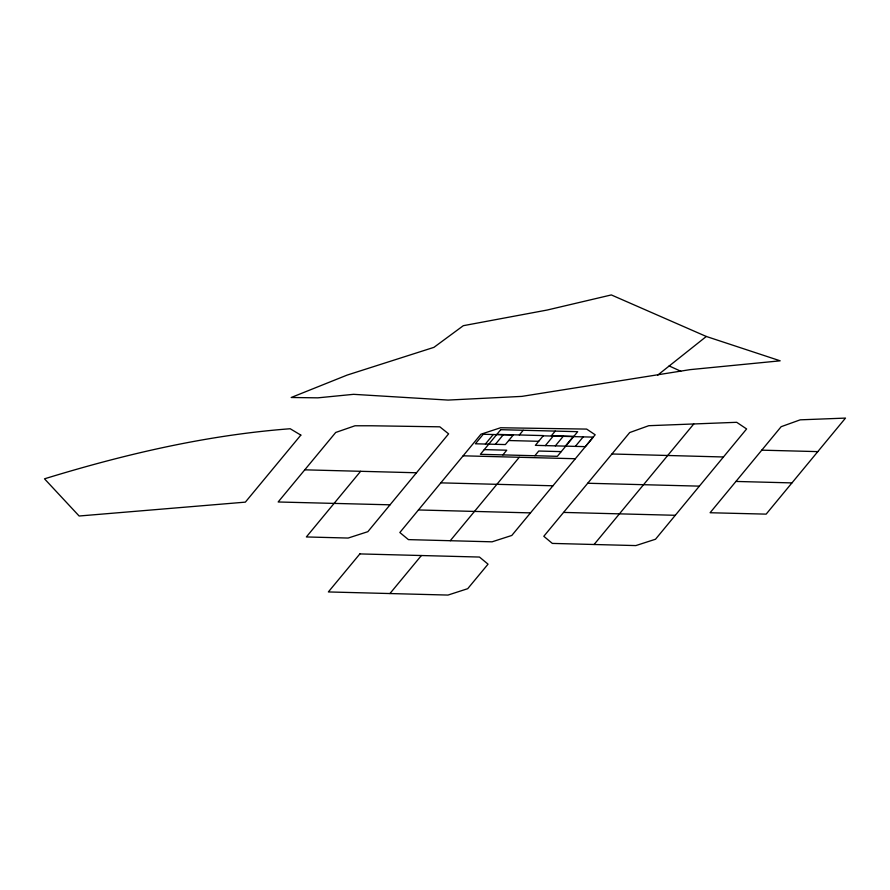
<?xml version="1.0" encoding="UTF-8"?>
<svg xmlns="http://www.w3.org/2000/svg" width="890" height="890" viewBox="0 0 890 890"><rect width="100%" height="100%" fill="white"/><g stroke="black" fill="none" stroke-linecap="round" stroke-linejoin="round"><path stroke-width="1.33" d="M418.445 509.959L399.844 532.52L408.421 539.618L492.081 541.821L511.795 535.457L595.176 434.787L586.655 429.091L500.58 427.756L480.967 434.209L418.445 509.959L530.496 512.885M735.941 481.445L781.153 426.688L800.21 419.835L845.5 418.089L766.156 514.131L710.087 512.74L735.941 481.445L791.933 482.903M360.617 471.311L306.36 536.948L348.135 538.049L367.848 531.686L448.616 433.853L439.816 426.822L371.553 425.776L354.999 425.776L335.708 432.462L278.147 501.982L390.031 504.819M485.384 444.043L493.249 434.52M495.374 444.31L503.251 434.787M513.43 434.81L505.364 444.566L475.382 443.787L483.259 434.264L513.241 435.043M502.872 454.901L506.755 450.207L484.271 449.617M519.348 434.965L523.231 430.271M389.931 593.552L421.393 555.527M450.251 540.72L519.282 457.26M534.857 455.736L538.739 451.03L561.234 451.619M555.215 431.105L551.333 435.8L573.827 436.389M545.347 445.612L553.224 436.089M555.349 445.868L563.214 436.345M565.339 446.124L573.216 436.601M575.341 446.391L583.206 436.868M563.559 512.418L543.801 536.292L552.334 543.412L635.849 545.581L655.518 539.229L746.61 428.947L736.686 422.305L648.765 425.698L629.697 432.551L563.559 512.418L675.299 515.288M594.086 544.502L693.777 423.963M657.688 375.124L706.315 336.476L780.174 360.817L690.084 369.639L521.885 396.384L448.093 400.077L353.586 394.326L317.864 397.841L291.197 397.496L347.122 375.091L433.931 347.356L463.323 325.684L547.094 310.054L611.33 294.935L706.315 336.476M496.865 434.387L543.412 435.588L535.357 445.345L585.331 446.647L593.196 437.124L543.223 435.822M508.713 440.528L538.695 441.307M761.751 450.162L817.799 451.619M611.953 453.989L723.47 456.982M463.145 455.814L575.341 458.728M304.769 469.831L416.498 472.768M587.712 483.248L699.362 486.14M440.817 482.858L552.924 485.784M669.135 365.924L680.761 371.23M300.831 435.11L245.351 502.138L79.132 516.011L44.5 478.82C124.522 454.256 206.547 435.054 290.207 428.746L300.831 435.11M500.747 429.681L480.389 454.312L557.351 456.314L577.71 431.683L500.747 429.681M359.872 553.914L328.354 591.939L447.993 595.065L467.706 588.691L488.043 564.16L479.465 557.051L359.872 553.914"/></g></svg>
